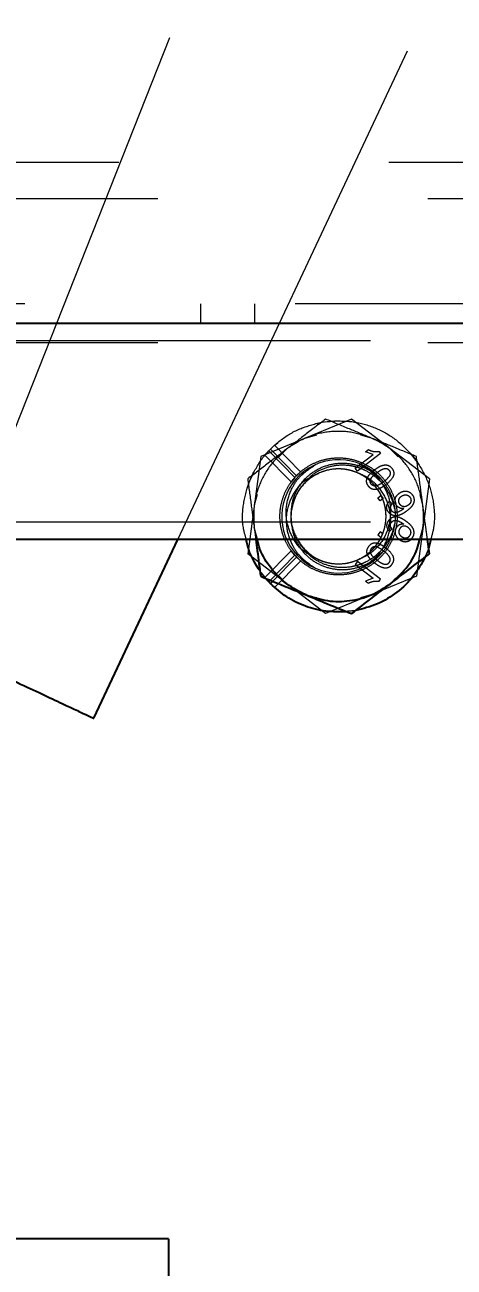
# Model space of a CAD drawing. Header units: millimetres. Extents: x 1293 to 41893, y 1011 to 26911.
# Drawn here: x 11873.5 to 11924, y 6607.8 to 6754 of the extents above; entities that cross this region are included whole.
import ezdxf

# ---------------------------------------------------------------- set-up
doc = ezdxf.new("R2010")
doc.units = ezdxf.units.MM
doc.header["$LTSCALE"] = 50
doc.linetypes.add('HIDDEN', pattern=[1.905, 1.27, -0.635])
doc.layers.add('CAPA_1', color=7, linetype='Continuous')
doc.layers.add('MAQUINAS', color=11, linetype='Continuous')
doc.styles.add('SLDTEXTSTYLE0', font='TXT', dxfattribs={"width": 0.75})
doc.dimstyles.new('SLDDIMSTYLE0', dxfattribs={"dimtxt": 100, "dimasz": 100, "dimexe": 0, "dimexo": 0.0625, "dimgap": 25, "dimtad": 2, "dimdec": 0, "dimlfac": 1.5, "dimrnd": 1e-09, "dimzin": 12, "dimdsep": 46, "dimtxsty": 'SLDTEXTSTYLE0', "dimsah": 1, "dimcen": 0.09, "dimadec": 0, "dimazin": 3, "dimtfac": 1, "dimtdec": 0, "dimtofl": 0, "dimtmove": 0, "dimatfit": 3, "dimfxl": 1, "dimfrac": 2, "dimtolj": 1, "dimtzin": 12, "dimarcsym": 0})

# ---------------------------------------------------------------- blocks, each defined once
blk = doc.blocks.new('_D_5')
at = {"layer": 'CAPA_1', "transparency": 16777216}
for p, q in [((11574.4, 7831.18), (17588.06, 7831.18)), ((17538.06, 7831.18), (17538.06, 4708.49)), ((16485.16, 4708.49), (17588.06, 4708.49))]:
    blk.add_line(p, q, dxfattribs=at)
for points in [[(17538.06, 7831.18), (17522.68, 7731.18), (17553.45, 7731.18)], [(17538.06, 4708.49), (17553.45, 4808.49), (17522.68, 4808.49)]]:
    blk.add_solid(points, dxfattribs=at)
at = {"layer": 'CAPA_1', "transparency": 16777216, "insert": (17409.15, 6122.06), "char_height": 100, "attachment_point": 1, "rotation": 90, "style": 'SLDTEXTSTYLE0'}
blk.add_mtext('4684', dxfattribs=at)
blk = doc.blocks.new('_D_15')
at = {"layer": 'CAPA_1', "transparency": 16777216}
for p, q in [((6530.12, 8742.38), (6530.12, 9415.65)), ((16745.16, 6492), (16745.16, 9415.65)), ((6530.12, 9365.65), (16745.16, 9365.65))]:
    blk.add_line(p, q, dxfattribs=at)
for points in [[(6530.12, 9365.65), (6630.12, 9350.26), (6630.12, 9381.03)], [(16745.16, 9365.65), (16645.16, 9381.03), (16645.16, 9350.26)]]:
    blk.add_solid(points, dxfattribs=at)
at = {"layer": 'CAPA_1', "transparency": 16777216, "insert": (11452.92, 9494.55), "char_height": 100, "attachment_point": 1, "style": 'SLDTEXTSTYLE0'}
blk.add_mtext('15323', dxfattribs=at)

msp = doc.modelspace()

# ---------------------------------------------------------------- linework, layer by layer
at = {"color": 1, "linetype": 'HIDDEN', "lineweight": 18}
for p, q in [((11984.4054871, 6733.5188715), (11668.9388204, 6733.5188715)), ((12064.0291497, 6721.2035736), (11730.6958163, 6721.2035736)), ((11894.187483, 6721.2035736), (11894.187483, 6718.9262403)), ((11900.537483, 6718.9262403), (11900.537483, 6721.2035736)), ((11984.4054871, 6716.5855382), (11668.9388204, 6716.5855382)), ((13057.151483, 6716.8275736), (11730.6958163, 6716.8275736)), ((13057.151483, 6695.4915736), (11730.6958163, 6695.4915736))]:
    msp.add_line(p, q, dxfattribs=at)
at = {"color": 7, "linetype": 'Continuous', "lineweight": 25}
for p, q in [((11730.6958163, 6718.9262403), (12064.0291497, 6718.9262403)), ((13055.031483, 6718.8595736), (11730.6958163, 6718.8595736)), ((13055.031483, 6693.4595736), (11730.6958163, 6693.4595736))]:
    msp.add_line(p, q, dxfattribs=at)
at = {"layer": 'MAQUINAS', "linetype": 'HIDDEN', "lineweight": 18}
for p, q in [((11867.2018011, 6693.4595736), (11910.0563614, 6801.7044326)), ((11891.5081388, 6693.4595736), (11942.3617075, 6801.7044326)), ((11821.0601562, 6737.8435736), (12064.0291497, 6737.8435736)), ((11911.9181788, 6707.6228082), (11901.2433929, 6703.2202773)), ((11921.0682754, 6700.5794379), (11911.9181788, 6707.6228082)), ((11907.8888419, 6707.0998635), (11908.6244904, 6707.2850493)), ((11908.389318, 6707.2537224), (11909.4281789, 6707.3921073)), ((11908.8461406, 6707.314575), (11909.9689104, 6707.3740415)), ((11902.8797179, 6704.5587791), (11903.2735478, 6704.8483422)), ((11906.5807859, 6705.4215427), (11907.8274384, 6705.7535401)), ((11912.9595406, 6705.7535401), (11914.2195581, 6705.4138537)), ((11901.2433929, 6703.2202773), (11899.7187036, 6691.774376)), ((11901.7465772, 6703.3840875), (11904.8257171, 6700.229818)), ((11901.8795137, 6703.4822228), (11902.1951488, 6703.8905154)), ((11902.1951488, 6703.8905154), (11905.2522558, 6700.7588164)), ((11902.3909806, 6704.0934968), (11902.8797179, 6704.5587791)), ((11905.4443317, 6700.9656453), (11902.3909806, 6704.0934968)), ((11905.9368248, 6701.4270801), (11902.8797179, 6704.5587791)), ((11904.3070933, 6704.1088529), (11903.3829074, 6703.187489)), ((11912.347127, 6701.8359953), (11914.461682, 6703.4636933)), ((11915.3285114, 6703.5769087), (11912.6149231, 6701.4880993)), ((11913.5795687, 6703.7819405), (11913.9002853, 6704.028815)), ((11914.461682, 6703.4636933), (11913.5795687, 6703.7819405)), ((11915.1561177, 6703.8008667), (11915.3285114, 6703.5769087)), ((11916.4932271, 6704.101123), (11917.4040715, 6703.187489)), ((11918.8069677, 6703.6157442), (11919.7408287, 6702.400596)), ((11918.9842073, 6703.4509781), (11919.6234827, 6702.6204906)), ((11912.6149231, 6701.4880993), (11912.347127, 6701.8359953)), ((11914.0812505, 6701.6960313), (11914.4599812, 6701.4597177)), ((11899.7986001, 6699.9796512), (11900.1981858, 6700.9485237)), ((11899.9441788, 6700.3326349), (11900.4768943, 6701.3960519)), ((11905.2522558, 6700.7588164), (11904.8351577, 6700.1890732)), ((11905.9368248, 6701.4270801), (11905.4443317, 6700.9656453)), ((11906.0493076, 6701.5053336), (11905.9368248, 6701.4270801)), ((11908.385869, 6701.3876672), (11908.2581401, 6701.3216555)), ((11914.6118715, 6701.3170203), (11914.4599812, 6701.4597177)), ((11921.0682754, 6700.5794379), (11919.5435861, 6689.1335366)), ((11899.6900463, 6699.5061077), (11899.8685086, 6700.1491578)), ((11900.8168563, 6698.7429581), (11900.4810482, 6697.4973266)), ((11919.9701226, 6698.7429581), (11920.2759638, 6697.5945223)), ((11915.0250877, 6698.3570359), (11915.3729836, 6698.624832)), ((11915.2928838, 6698.00914), (11915.0250877, 6698.3570359)), ((11915.6407797, 6698.276936), (11915.2928838, 6698.00914)), ((11915.3729836, 6698.624832), (11915.6407797, 6698.276936)), ((11916.3823598, 6697.961319), (11916.6849454, 6697.6402027)), ((11917.9944378, 6697.0388996), (11918.0595002, 6697.091579)), ((11900.8168563, 6693.6108558), (11900.4810246, 6694.8719062)), ((11900.4810482, 6694.8564872), (11900.6671287, 6693.4595736)), ((11900.8576403, 6693.4595736), (11900.4810482, 6694.8564872)), ((11916.3823598, 6694.3924949), (11916.6849454, 6694.7136112)), ((11916.8319118, 6694.5717367), (11917.0029698, 6695.3104701)), ((11917.9944378, 6695.3149143), (11918.0595002, 6695.2622349)), ((11920.3059308, 6694.8564872), (11919.9701226, 6693.6108558)), ((11905.8740151, 6692.961592), (11906.1876047, 6692.5242629)), ((11915.2928838, 6694.3446739), (11915.0250877, 6693.996778)), ((11915.0250877, 6693.996778), (11915.3729836, 6693.7289819)), ((11915.6407797, 6694.0768778), (11915.2928838, 6694.3446739)), ((11921.1085643, 6692.8984468), (11920.7572598, 6691.8137698)), ((11908.8688002, 6684.7310057), (11899.7187036, 6691.774376)), ((11901.7465772, 6688.9697264), (11904.8257171, 6692.1239959)), ((11902.3884307, 6688.6612963), (11905.2522558, 6691.5949975)), ((11904.8026534, 6692.1630695), (11905.5472969, 6691.3004024)), ((11905.2522558, 6691.5949975), (11904.8257171, 6692.1239959)), ((11920.6740672, 6691.6120533), (11920.316065, 6690.9673646)), ((11920.9883788, 6692.3741627), (11920.5887932, 6691.4052902)), ((11905.4443317, 6691.3881686), (11902.6693222, 6688.5454501)), ((11905.9368248, 6690.9267338), (11902.8797179, 6687.7950348)), ((11912.6149231, 6690.8657145), (11912.347127, 6690.5178186)), ((11912.347127, 6690.5178186), (11914.461682, 6688.8901206)), ((11915.3285114, 6688.7769052), (11912.6149231, 6690.8657145)), ((11914.2151478, 6690.7534225), (11914.6608169, 6691.0717542)), ((11902.4508546, 6688.2117789), (11901.1431636, 6689.7714247)), ((11901.7465772, 6688.9697264), (11901.1634963, 6689.7333233)), ((11904.2937519, 6688.2526908), (11903.3829074, 6689.1663249)), ((11919.5435861, 6689.1335366), (11908.8688002, 6684.7310057)), ((11914.461682, 6688.8901206), (11913.5795687, 6688.5718734)), ((11913.5795687, 6688.5718734), (11913.9002853, 6688.3249989)), ((11915.1561177, 6688.5529472), (11915.3285114, 6688.7769052)), ((11914.2061931, 6686.9322711), (11912.9595406, 6686.6002738)), ((11912.4615136, 6685.1197214), (11910.9194717, 6684.9721302)), ((11912.397661, 6685.1000915), (11911.3588, 6684.9617065))]:
    msp.add_line(p, q, dxfattribs=at)
at = {"layer": 'MAQUINAS', "linetype": 'Continuous', "lineweight": 25}
for p, q in [((11881.6217101, 6672.4157193), (11891.5081388, 6693.4595736)), ((11921.0682754, 6691.774376), (11920.8437931, 6693.4595736)), ((11921.2371955, 6693.4595736), (11920.9883788, 6692.3741627)), ((11902.1951488, 6688.4632985), (11901.7465772, 6688.9697264)), ((11902.1951488, 6688.4632985), (11902.3884307, 6688.6612963)), ((11902.3909806, 6688.260317), (11902.6693222, 6688.5454501)), ((11890.3934895, 6611.1769069), (11730.6958163, 6611.1769069)), ((11890.3934895, 6611.1769069), (11890.3934895, 6591.1769069))]:
    msp.add_line(p, q, dxfattribs=at)
at = {"layer": 'MAQUINAS', "linetype": 'HIDDEN', "lineweight": 18}
msp.add_arc((11910.3934895, 6696.1769069), 6.6666667, 37.587605897, 307.587605897, dxfattribs=at)
for points, knots in [([(11908.8688002, 6707.6228082), (11908.0691385, 6707.0072613), (11906.5681901, 6705.8518926), (11905.0180312, 6704.6586437), (11904.2937519, 6704.101123)], [0, 0, 0, 0, 0.5327709195, 1, 1, 1, 1]), ([(11914.2061931, 6705.4215427), (11913.3612264, 6705.7700267), (11911.5527631, 6706.5158792), (11909.8017102, 6707.2380543), (11908.8688002, 6707.6228082)], [0, 0, 0, 0, 0.4672290805, 1, 1, 1, 1]), ([(11919.5435861, 6703.2202773), (11918.610676, 6703.6050311), (11916.8596232, 6704.3272062), (11915.0511598, 6705.0730587), (11914.2061931, 6705.4215427)], [0, 0, 0, 0, 0.5327709195, 1, 1, 1, 1]), ([(11904.2937519, 6704.101123), (11903.5694725, 6703.5436024), (11902.0193136, 6702.3503535), (11900.5183652, 6701.1949847), (11899.7187036, 6700.5794379)], [0, 0, 0, 0, 0.4672290805, 1, 1, 1, 1]), ([(11913.9002853, 6704.028815), (11914.101165, 6703.9422677), (11914.5022299, 6703.7694725), (11914.9384068, 6703.790414), (11915.1561177, 6703.8008667)], [0, 0, 0, 0, 0.5008657323, 1, 1, 1, 1]), ([(11920.3059308, 6697.4973266), (11920.1852434, 6698.4033312), (11919.9269389, 6700.3424327), (11919.6768345, 6702.2199765), (11919.5435861, 6703.2202773)], [0, 0, 0, 0, 0.4672290805, 1, 1, 1, 1]), ([(11907.3400532, 6691.5066359), (11907.0443832, 6691.640792), (11906.0966851, 6692.0707967), (11904.9859085, 6693.5096224), (11904.2103812, 6695.5031284), (11904.2039399, 6697.6576487), (11904.837433, 6699.4869595), (11905.9688811, 6701.1254432), (11907.0342524, 6701.8368141), (11907.6726152, 6702.2630624)], [0, 0, 0, 0, 0.0732264458, 0.2347095543, 0.3940996144, 0.5545736247, 0.7120391063, 0.8274559062, 1, 1, 1, 1]), ([(11904.8574347, 6696.9081117), (11904.9004896, 6697.299798), (11904.9855424, 6698.0735563), (11905.4972951, 6699.3898983), (11906.4406285, 6700.7060118), (11907.9012629, 6701.7908046), (11909.5685011, 6702.3891555), (11911.334565, 6702.5068808), (11913.0627852, 6702.119999), (11914.5647123, 6701.3485778), (11915.3301031, 6700.5875999), (11915.6763002, 6700.2433987)], [0, 0, 0, 0, 0.0816770011, 0.1613491513, 0.291035136, 0.4131476663, 0.5342207305, 0.6547643612, 0.776345221, 0.8988377529, 1, 1, 1, 1]), ([(11905.9685003, 6692.7707312), (11906.1326338, 6692.5744897), (11906.5427019, 6692.0842037), (11907.1401326, 6691.6168408), (11907.686921, 6691.2873911), (11908.0715108, 6691.0908905), (11908.5602947, 6690.8917501), (11908.9293403, 6690.7841379), (11909.1317725, 6690.7371797), (11909.1320974, 6690.7371043), (11909.1325803, 6690.7369923), (11909.1334551, 6690.7367896), (11909.1350568, 6690.7364188), (11909.1380434, 6690.7357285), (11909.1437799, 6690.7344068), (11909.1553101, 6690.7317665), (11909.1800077, 6690.7261817), (11909.2372435, 6690.7135943), (11909.4136879, 6690.6773596), (11910.0151959, 6690.5812466), (11910.6974846, 6690.5783787), (11911.3597242, 6690.6735507), (11911.7398689, 6690.7517939), (11912.1657168, 6690.8742415), (11912.5419905, 6691.0183283), (11912.77039, 6691.1231004), (11912.9991444, 6691.2351829), (11913.2898659, 6691.394618), (11913.6892293, 6691.6605646), (11914.0643415, 6691.9597847), (11914.3940259, 6692.2726236), (11914.7151187, 6692.6295659), (11915.0436075, 6693.064702), (11915.2963204, 6693.4897423), (11915.436235, 6693.7766365), (11915.5419692, 6694.008212), (11915.6656767, 6694.315891), (11915.8058671, 6694.7749503), (11915.9061753, 6695.2443793), (11915.9692849, 6695.7480836), (11915.9850474, 6696.251053), (11915.9567784, 6696.715974), (11915.9025994, 6697.1137966), (11915.8443344, 6697.3990438), (11915.8018487, 6697.5677738), (11915.745659, 6697.7787832), (11915.6474656, 6698.0886379), (11915.4740841, 6698.507395), (11915.2921125, 6698.8664313), (11915.1122511, 6699.1687962), (11914.8232885, 6699.5957282), (11914.3640097, 6700.1387951), (11913.6978336, 6700.7059414), (11913.0378278, 6701.111684), (11912.4226232, 6701.391547), (11911.8368378, 6701.5833331), (11911.2460753, 6701.7059428), (11910.6451268, 6701.7660718), (11909.6080322, 6701.7587078), (11908.1286567, 6701.4040818), (11906.5109661, 6700.3348485), (11905.2993084, 6698.7855162), (11905.0047261, 6697.533914), (11904.8574347, 6696.9081117)], [0, 0, 0, 0, 0.0250183499, 0.0625054019, 0.0734573529, 0.0875361936, 0.1047408911, 0.1250701816, 0.1250803606, 0.1250883981, 0.1251028376, 0.1251288994, 0.1251763215, 0.1252638197, 0.1254290465, 0.1257527291, 0.1264220433, 0.1279084104, 0.1314910524, 0.1440579511, 0.1875385457, 0.1974735868, 0.2095663997, 0.225509311, 0.2408045605, 0.2489692476, 0.2501056215, 0.2657484547, 0.2813911899, 0.2970338275, 0.3126763675, 0.3258384414, 0.3440073866, 0.3659743298, 0.374124134, 0.3752533993, 0.3909020103, 0.4065504224, 0.4221986367, 0.4378466544, 0.4561989402, 0.4713844306, 0.4834019794, 0.495485314, 0.4998684355, 0.5004379051, 0.5168673934, 0.5316457032, 0.544772532, 0.5562476111, 0.5660707061, 0.5952358573, 0.6255591057, 0.651347774, 0.6708426386, 0.6916214996, 0.7115649536, 0.7298045647, 0.7506541572, 0.8129902501, 0.8753265879, 0.937663171, 1, 1, 1, 1]), ([(11917.0027553, 6697.0498619), (11916.9259295, 6697.3612003), (11916.7722661, 6697.9839248), (11916.408209, 6698.779903), (11915.9856767, 6699.4803773), (11915.4941665, 6700.1154786), (11914.7086216, 6700.8876145), (11913.8906004, 6701.421178), (11913.1662364, 6701.7447017), (11912.7630683, 6701.8949524), (11912.3212847, 6702.025086), (11911.4649875, 6702.2033754), (11910.1715131, 6702.2405964), (11908.5365294, 6701.8083327), (11907.2165702, 6701.076847), (11906.6458753, 6700.3693669), (11906.4340805, 6700.1068088)], [0, 0, 0, 0, 0.0699532537, 0.1399172091, 0.1901926811, 0.2485512523, 0.3148798503, 0.4302467701, 0.4592136501, 0.4882059145, 0.5242061215, 0.5597320053, 0.6792737649, 0.8024253281, 0.9266766285, 1, 1, 1, 1]), ([(11912.7903042, 6702.3978171), (11913.4814107, 6701.9835545), (11914.6701236, 6701.2710169), (11915.9137592, 6699.5254745), (11916.5188274, 6697.8507629), (11916.5030298, 6696.6863022), (11916.4973287, 6696.2660609)], [0, 0, 0, 0, 0.3146952275, 0.5412802635, 0.8344529943, 1, 1, 1, 1]), ([(11914.6227254, 6701.6485375), (11914.7793903, 6701.7625139), (11915.0923337, 6701.9901856), (11915.5436914, 6702.1966551), (11915.9312107, 6702.2485662), (11916.2213842, 6702.1992668), (11916.4764451, 6702.0574458), (11916.6037674, 6701.9108164), (11916.6674917, 6701.837429)], [0, 0, 0, 0, 0.2504817087, 0.5003455958, 0.6317049056, 0.7502211388, 0.8749866995, 1, 1, 1, 1]), ([(11914.8916087, 6701.3014784), (11915.0443478, 6701.4126885), (11915.2734434, 6701.5794939), (11915.6091244, 6701.7603706), (11915.7949304, 6701.7988445), (11915.8877111, 6701.8180562)], [0, 0, 0, 0, 0.5003723119, 0.7505151407, 1, 1, 1, 1]), ([(11915.8877111, 6701.8180562), (11915.9322079, 6701.8164463), (11916.0211728, 6701.8132276), (11916.1491872, 6701.7718283), (11916.2642317, 6701.701425), (11916.322378, 6701.6339575), (11916.3514564, 6701.6002177)], [0, 0, 0, 0, 0.2501584562, 0.5001555724, 0.7500324303, 1, 1, 1, 1]), ([(11916.6674917, 6701.837429), (11916.7216995, 6701.7567672), (11916.8300706, 6701.5955097), (11916.9038804, 6701.3088636), (11916.8801669, 6701.0141647), (11916.6326365, 6700.4824365), (11916.259713, 6700.1637353), (11915.9617058, 6699.9090578)], [0, 0, 0, 0, 0.125373348, 0.2506437386, 0.375697515, 0.5011131747, 1, 1, 1, 1]), ([(11919.6234827, 6702.6204906), (11920.0864631, 6701.8508876), (11921.0124241, 6700.3116815), (11921.6340692, 6697.6771476), (11921.7432931, 6695.3359242), (11921.3735525, 6693.9651157), (11921.2371955, 6693.4595736)], [0, 0, 0, 0, 0.2789974719, 0.5579949438, 0.8369924157, 1, 1, 1, 1]), ([(11899.7187036, 6700.5794379), (11899.8519519, 6699.5791371), (11900.1020564, 6697.7015933), (11900.3603609, 6695.7624918), (11900.4810482, 6694.8564872)], [0, 0, 0, 0, 0.5327709195, 1, 1, 1, 1]), ([(11908.0123678, 6701.1946376), (11907.4786315, 6700.9654892), (11906.2845834, 6700.4528499), (11904.9783245, 6698.8555054), (11904.21242, 6696.847644), (11904.2033985, 6694.6969728), (11904.8375326, 6692.8667059), (11905.9688464, 6691.2284223), (11907.0342394, 6690.5170192), (11907.6726152, 6690.0907515)], [0, 0, 0, 0, 0.1234541451, 0.2761854663, 0.4269371746, 0.578714087, 0.7276455219, 0.836807158, 1, 1, 1, 1]), ([(11912.7903042, 6689.9559968), (11913.4805148, 6690.3702328), (11914.6676868, 6691.0827246), (11915.9212046, 6692.8285606), (11916.5057118, 6694.5538148), (11916.5650659, 6696.4860901), (11916.0580818, 6698.3882355), (11914.9439588, 6699.9038542), (11913.7315902, 6700.8304285), (11913.0255686, 6701.1266696), (11912.6725488, 6701.2747939)], [0, 0, 0, 0, 0.1658148828, 0.2852039547, 0.4396784994, 0.5380553636, 0.6848651292, 0.841009299, 0.920502639, 1, 1, 1, 1]), ([(11913.9191138, 6699.7218401), (11913.840132, 6699.8438028), (11913.7215079, 6700.0269805), (11913.6900919, 6700.2795923), (11913.6939399, 6700.4232119), (11913.7073323, 6700.4938747), (11913.7140284, 6700.5292055)], [0, 0, 0, 0, 0.49879534605, 0.74914825957, 0.87457641189, 1, 1, 1, 1]), ([(11913.7140284, 6700.5292055), (11913.7586339, 6700.6431323), (11913.84791, 6700.8711521), (11914.1532107, 6701.2583351), (11914.4349276, 6701.4924632), (11914.6227254, 6701.6485375)], [0, 0, 0, 0, 0.249753552, 0.499871473, 1, 1, 1, 1]), ([(11914.2322202, 6699.9628565), (11914.1952495, 6700.0226013), (11914.1212876, 6700.1421239), (11914.1140539, 6700.3565989), (11914.1618898, 6700.5617749), (11914.3980343, 6700.9114773), (11914.6722645, 6701.1281622), (11914.8916087, 6701.3014784)], [0, 0, 0, 0, 0.1246963828, 0.2494616582, 0.3744323466, 0.4996371137, 1, 1, 1, 1]), ([(11915.6949969, 6700.2577906), (11915.4713527, 6700.0898913), (11915.1917524, 6699.8799833), (11914.7932118, 6699.7426537), (11914.5825782, 6699.7473587), (11914.3777, 6699.810751), (11914.2806995, 6699.9121693), (11914.2322202, 6699.9628565)], [0, 0, 0, 0, 0.5004095025, 0.6256126137, 0.7505796735, 0.875343692, 1, 1, 1, 1]), ([(11916.3514564, 6701.6002177), (11916.3889658, 6701.5406584), (11916.463983, 6701.4215426), (11916.4752552, 6701.2062647), (11916.4236689, 6701.0013955), (11916.1913673, 6700.648679), (11915.9155885, 6700.431505), (11915.6949969, 6700.2577906)], [0, 0, 0, 0, 0.1247447425, 0.2494837578, 0.3744708184, 0.4996480989, 1, 1, 1, 1]), ([(11899.5519178, 6693.4595736), (11899.4332439, 6693.867091), (11899.06448, 6695.1333993), (11899.0855059, 6697.3950767), (11899.560902, 6699.1181264), (11899.7986001, 6699.9796512)], [0, 0, 0, 0, 0.1917639669, 0.5958819835, 1, 1, 1, 1]), ([(11915.9617058, 6699.9090578), (11915.8052382, 6699.7950803), (11915.4926804, 6699.5674001), (11915.0453025, 6699.3640692), (11914.6591066, 6699.3102948), (11914.3681045, 6699.3567122), (11914.1096783, 6699.5017297), (11913.9826754, 6699.6484236), (11913.9191138, 6699.7218401)], [0, 0, 0, 0, 0.2504758129, 0.5003473544, 0.6257683408, 0.7501761831, 0.8749696966, 1, 1, 1, 1]), ([(11917.2268142, 6697.4400821), (11917.1879562, 6697.496743), (11917.1102664, 6697.6100264), (11917.045179, 6697.8064107), (11917.0239171, 6698.0118933), (11917.047874, 6698.216928), (11917.1121239, 6698.4141052), (11917.2479762, 6698.6547869), (11917.4038642, 6698.7917568), (11917.5074419, 6698.8827647)], [0, 0, 0, 0, 0.1250740585, 0.2500636243, 0.3732612247, 0.5001992382, 0.6242961009, 0.7503685137, 1, 1, 1, 1]), ([(11917.5074419, 6698.8827647), (11917.6286395, 6698.9635006), (11917.8112364, 6699.0851377), (11918.0951979, 6699.1524718), (11918.3141131, 6699.1586482), (11918.5275723, 6699.1195424), (11918.798971, 6699.0105365), (11918.9484473, 6698.8510362), (11919.0483662, 6698.7444167)], [0, 0, 0, 0, 0.24986885846, 0.37645352865, 0.50034766571, 0.6272386366, 0.7508240847, 1, 1, 1, 1]), ([(11919.0483662, 6698.7444167), (11919.100784, 6698.6654813), (11919.2056039, 6698.5076343), (11919.2750592, 6698.2287519), (11919.2763109, 6697.9436709), (11919.1726347, 6697.5772177), (11918.8853958, 6697.1888917), (11918.5922201, 6696.9528217), (11918.4452547, 6696.8344826)], [0, 0, 0, 0, 0.1250635897, 0.25008955759, 0.37511000523, 0.50016939956, 0.74944095238, 1, 1, 1, 1]), ([(11916.2635847, 6696.6761198), (11916.197602, 6696.7764766), (11916.0983825, 6696.9273849), (11916.0476987, 6697.1628949), (11916.0473534, 6697.4014878), (11916.1426582, 6697.6943131), (11916.3023752, 6697.8722234), (11916.3823598, 6697.961319)], [0, 0, 0, 0, 0.2498594906, 0.3757183909, 0.500481002, 0.7498462328, 1, 1, 1, 1]), ([(11916.6849454, 6697.6402027), (11916.6358418, 6697.5818399), (11916.5471604, 6697.4764364), (11916.4809478, 6697.3138052), (11916.4726624, 6697.1827233), (11916.4917891, 6697.0805284), (11916.530319, 6696.9835163), (11916.5704401, 6696.9273028), (11916.5904993, 6696.8991979)], [0, 0, 0, 0, 0.2764767992, 0.4993179598, 0.6237184282, 0.7494961879, 0.8747561628, 1, 1, 1, 1]), ([(11918.0595002, 6697.091579), (11917.9810008, 6697.0885179), (11917.823509, 6697.0823766), (11917.5952182, 6697.1505329), (11917.3841908, 6697.2628683), (11917.2791947, 6697.381099), (11917.2268142, 6697.4400821)], [0, 0, 0, 0, 0.24894317681, 0.49945029469, 0.75028493851, 1, 1, 1, 1]), ([(11917.6215146, 6697.575099), (11917.5719705, 6697.6507777), (11917.4977398, 6697.7641652), (11917.4650189, 6697.9424987), (11917.4711114, 6698.0772984), (11917.5062836, 6698.208127), (11917.5880893, 6698.3696515), (11917.6894379, 6698.4603788), (11917.756756, 6698.5206421)], [0, 0, 0, 0, 0.2495205461, 0.3738507837, 0.4998887841, 0.6240955932, 0.7503154422, 1, 1, 1, 1]), ([(11918.5862364, 6697.497039), (11918.5104856, 6697.4458975), (11918.3958724, 6697.3685188), (11918.219032, 6697.3201143), (11918.0813144, 6697.3135439), (11917.9474829, 6697.3373017), (11917.777399, 6697.4072088), (11917.6839923, 6697.5078094), (11917.6215146, 6697.575099)], [0, 0, 0, 0, 0.2499764907, 0.3782221671, 0.5003423322, 0.6274524307, 0.7508110927, 1, 1, 1, 1]), ([(11917.756756, 6698.5206421), (11917.8365059, 6698.5739978), (11917.9957958, 6698.6805687), (11918.241107, 6698.7180132), (11918.4300174, 6698.6918906), (11918.6109695, 6698.6238009), (11918.7097657, 6698.5199987), (11918.7762661, 6698.4501287)], [0, 0, 0, 0, 0.2502503989, 0.4998417518, 0.6295762977, 0.7506653539, 1, 1, 1, 1]), ([(11918.7762661, 6698.4501287), (11918.825244, 6698.3719861), (11918.898438, 6698.2552074), (11918.9181221, 6698.0714325), (11918.9007257, 6697.9353892), (11918.8548388, 6697.804918), (11918.7602774, 6697.6471879), (11918.6557109, 6697.5569761), (11918.5862364, 6697.497039)], [0, 0, 0, 0, 0.2490168506, 0.3721383925, 0.4993654558, 0.6235619335, 0.7498926933, 1, 1, 1, 1]), ([(11919.9298345, 6693.4595736), (11920.0795566, 6693.932322), (11920.4939092, 6695.2406433), (11920.3791945, 6696.6177947), (11920.3059308, 6697.4973266)], [0, 0, 0, 0, 0.3613397315, 1, 1, 1, 1]), ([(11920.8437931, 6693.4595736), (11920.7848117, 6693.9023488), (11920.6087217, 6695.2242635), (11920.4268707, 6696.5894255), (11920.3059308, 6697.4973266)], [0, 0, 0, 0, 0.33494985518, 1, 1, 1, 1]), ([(11916.4973287, 6696.087753), (11916.3652033, 6695.3946128), (11916.091309, 6693.957741), (11914.9391655, 6692.4503145), (11913.7324451, 6691.5233221), (11913.0258535, 6691.2271232), (11912.6725488, 6691.07902)], [0, 0, 0, 0, 0.3159019834, 0.6548613522, 0.8274263116, 1, 1, 1, 1]), ([(11918.4452547, 6696.8344826), (11918.2788955, 6696.7131442), (11917.9467425, 6696.4708797), (11917.462618, 6696.2635778), (11917.0483614, 6696.2302963), (11916.743272, 6696.2949343), (11916.4684479, 6696.4433582), (11916.3318916, 6696.5985109), (11916.2635847, 6696.6761198)], [0, 0, 0, 0, 0.2504849429, 0.5001185141, 0.6278991852, 0.7500923696, 0.8749936752, 1, 1, 1, 1]), ([(11918.4452547, 6695.5193312), (11918.2788952, 6695.6406695), (11917.9467416, 6695.8829335), (11917.4625123, 6696.0902847), (11917.0482371, 6696.1235113), (11916.7431692, 6696.0588231), (11916.4684476, 6695.9104558), (11916.3318915, 6695.755303), (11916.2635847, 6695.677694)], [0, 0, 0, 0, 0.2504849259, 0.5001184801, 0.6280398822, 0.7500923866, 0.8749936837, 1, 1, 1, 1]), ([(11916.5904993, 6696.8991979), (11916.6347094, 6696.8499506), (11916.7230927, 6696.751497), (11916.9039027, 6696.6629115), (11917.1022984, 6696.6322192), (11917.4914698, 6696.719301), (11917.7709833, 6696.8969109), (11917.9944378, 6697.0388996)], [0, 0, 0, 0, 0.1252073258, 0.2503100191, 0.3753386279, 0.5006201474, 1, 1, 1, 1]), ([(11904.8574347, 6695.4457022), (11904.9004896, 6695.0540159), (11904.9855424, 6694.2802576), (11905.4972951, 6692.9639156), (11906.4406285, 6691.6478021), (11907.9012629, 6690.5630093), (11909.5685011, 6689.9646584), (11911.334565, 6689.8469331), (11913.0627852, 6690.2338149), (11914.5647123, 6691.005236), (11915.3301031, 6691.766214), (11915.6763002, 6692.1104152)], [0, 0, 0, 0, 0.0816770011, 0.1613491513, 0.291035136, 0.4131476663, 0.5342207305, 0.6547643612, 0.776345221, 0.8988377529, 1, 1, 1, 1]), ([(11917.0027553, 6695.303952), (11916.925929, 6694.9926128), (11916.7722648, 6694.369887), (11916.4082071, 6693.5739074), (11915.985674, 6692.8734327), (11915.4941631, 6692.2383315), (11914.7086179, 6691.4661966), (11913.8905957, 6690.9326329), (11913.1662336, 6690.6091115), (11912.7630617, 6690.4588571), (11912.3212949, 6690.328742), (11911.4648788, 6690.1503276), (11910.1730139, 6690.1148125), (11908.5309059, 6690.5395269), (11907.027608, 6691.4157644), (11906.3216475, 6692.3189332), (11905.9685003, 6692.7707312)], [0, 0, 0, 0, 0.06655605516, 0.13312223621, 0.18095600424, 0.2364803585, 0.29958762107, 0.40935149926, 0.43691153779, 0.46449572781, 0.49874758136, 0.53254814952, 0.64628416002, 0.76345459237, 0.88167135001, 1, 1, 1, 1]), ([(11917.0027553, 6695.303952), (11916.9214321, 6694.875542), (11916.7587854, 6694.0187194), (11916.3396355, 6693.1227788), (11916.0005984, 6692.5656407), (11915.8169811, 6692.2954716), (11915.6204864, 6692.0346422), (11915.4527187, 6691.8331918), (11915.2924469, 6691.6539645), (11914.994377, 6691.3373176), (11914.6935426, 6691.0878092), (11914.4599812, 6690.8940962)], [0, 0, 0, 0, 0.2499521683, 0.4999058112, 0.5624707111, 0.6250342165, 0.6875963471, 0.7501571225, 0.7756704073, 0.8258353256, 1, 1, 1, 1]), ([(11916.2635847, 6695.677694), (11916.1976052, 6695.5773368), (11916.0983277, 6695.426332), (11916.0476726, 6695.1908033), (11916.0473975, 6694.9522163), (11916.1426557, 6694.6595004), (11916.3023744, 6694.4815903), (11916.3823598, 6694.3924949)], [0, 0, 0, 0, 0.2498591948, 0.3759561592, 0.5004815934, 0.749846529, 1, 1, 1, 1]), ([(11916.6849454, 6694.7136112), (11916.6357886, 6694.7720049), (11916.547097, 6694.8773624), (11916.4807644, 6695.0402857), (11916.4729613, 6695.1709913), (11916.4965907, 6695.3082721), (11916.5529802, 6695.3961475), (11916.5904993, 6695.454616)], [0, 0, 0, 0, 0.2770742738, 0.4999140274, 0.6248342849, 0.7503808481, 1, 1, 1, 1]), ([(11916.5904993, 6695.454616), (11916.6347094, 6695.5038633), (11916.7230927, 6695.6023169), (11916.9039027, 6695.6909024), (11917.1022984, 6695.7215946), (11917.4914698, 6695.6345129), (11917.7709833, 6695.456903), (11917.9944378, 6695.3149143)], [0, 0, 0, 0, 0.1252073258, 0.2503100191, 0.3753386279, 0.5006201474, 1, 1, 1, 1]), ([(11917.2268142, 6694.9137318), (11917.2066466, 6694.8859958), (11917.16631, 6694.8305217), (11917.1006983, 6694.7099762), (11917.0446996, 6694.54761), (11917.024038, 6694.341709), (11917.0478931, 6694.1366779), (11917.1121823, 6693.939589), (11917.2480615, 6693.6989508), (11917.4038621, 6693.5620584), (11917.5074419, 6693.4710492)], [0, 0, 0, 0, 0.0626107389, 0.1252263593, 0.2501941382, 0.3735862588, 0.5002863049, 0.6245798583, 0.750412027, 1, 1, 1, 1]), ([(11918.0595002, 6695.2622349), (11917.9808097, 6695.2652925), (11917.8225146, 6695.2714432), (11917.5939817, 6695.2027067), (11917.3833483, 6695.0901566), (11917.2789388, 6694.9724799), (11917.2268142, 6694.9137318)], [0, 0, 0, 0, 0.2495404591, 0.5019797072, 0.7513717736, 1, 1, 1, 1]), ([(11917.6215146, 6694.7787148), (11917.5719704, 6694.7030362), (11917.4978033, 6694.5897464), (11917.4650264, 6694.4114358), (11917.4710784, 6694.2767366), (11917.5062349, 6694.1457904), (11917.5880119, 6693.9842384), (11917.6894399, 6693.8934359), (11917.756756, 6693.8331718)], [0, 0, 0, 0, 0.24952030926, 0.37352842551, 0.49988836722, 0.62378986303, 0.75031567921, 1, 1, 1, 1]), ([(11918.5862364, 6694.8567749), (11918.5104856, 6694.9079175), (11918.3959653, 6694.9852349), (11918.2191461, 6695.0336755), (11918.0815496, 6695.0402847), (11917.9476088, 6695.0165491), (11917.7774871, 6694.9466963), (11917.6839928, 6694.8460036), (11917.6215146, 6694.7787148)], [0, 0, 0, 0, 0.2499766017, 0.3779151287, 0.5003420213, 0.627106401, 0.7508109821, 1, 1, 1, 1]), ([(11919.0483662, 6693.6093972), (11919.100784, 6693.6883325), (11919.2056039, 6693.8461795), (11919.2750592, 6694.125062), (11919.2763109, 6694.4101429), (11919.1726347, 6694.7765962), (11918.8853958, 6695.1649222), (11918.5922201, 6695.4009922), (11918.4452547, 6695.5193312)], [0, 0, 0, 0, 0.1250635897, 0.2500895576, 0.3751100052, 0.5001693996, 0.7494409524, 1, 1, 1, 1]), ([(11918.7762661, 6693.9036852), (11918.8252469, 6693.9818275), (11918.8983873, 6694.0985133), (11918.9181133, 6694.2822687), (11918.9007796, 6694.4182031), (11918.8548927, 6694.5487812), (11918.7603704, 6694.7065459), (11918.6557108, 6694.7968379), (11918.5862364, 6694.8567749)], [0, 0, 0, 0, 0.249017166, 0.3718446562, 0.4993648037, 0.6232259432, 0.7498923764, 1, 1, 1, 1]), ([(11915.9617058, 6692.444756), (11915.8052379, 6692.558746), (11915.4926796, 6692.7864508), (11915.0449973, 6692.9897675), (11914.658748, 6693.0437399), (11914.3678279, 6692.9968841), (11914.1096761, 6692.8520986), (11913.9826747, 6692.7053951), (11913.9191138, 6692.6319738)], [0, 0, 0, 0, 0.2504715078, 0.5003387545, 0.6261880614, 0.750180477, 0.8749718456, 1, 1, 1, 1]), ([(11917.5074419, 6693.4710492), (11917.6286397, 6693.3903148), (11917.8113342, 6693.2686151), (11918.0953166, 6693.2013206), (11918.3143542, 6693.1951844), (11918.5276997, 6693.2343082), (11918.7990612, 6693.3433694), (11918.948448, 6693.5027767), (11919.0483662, 6693.6093972)], [0, 0, 0, 0, 0.2498687718, 0.3766540303, 0.5003478215, 0.6274593765, 0.7508241712, 1, 1, 1, 1]), ([(11917.756756, 6693.8331718), (11917.8365057, 6693.7798156), (11917.9957953, 6693.6732438), (11918.2409966, 6693.6358222), (11918.4299074, 6693.6618903), (11918.6108904, 6693.7299368), (11918.7097648, 6693.833817), (11918.7762661, 6693.9036852)], [0, 0, 0, 0, 0.250250228, 0.4998414106, 0.6292883971, 0.7506655241, 1, 1, 1, 1]), ([(11913.9191138, 6692.6319738), (11913.840132, 6692.5100111), (11913.7215079, 6692.3268333), (11913.6900919, 6692.0742215), (11913.6939399, 6691.930602), (11913.7073323, 6691.8599392), (11913.7140284, 6691.8246084)], [0, 0, 0, 0, 0.4987953461, 0.7491482596, 0.8745764119, 1, 1, 1, 1]), ([(11913.9191138, 6692.6319738), (11913.8408108, 6692.5100761), (11913.7232064, 6692.3269959), (11913.6825332, 6692.0378398), (11913.7035298, 6691.895687), (11913.7140284, 6691.8246084)], [0, 0, 0, 0, 0.49903631309, 0.7495101716, 1, 1, 1, 1]), ([(11913.7140284, 6691.8246084), (11913.7586339, 6691.7106816), (11913.84791, 6691.4826618), (11914.1532107, 6691.0954788), (11914.4349276, 6690.8613506), (11914.6227254, 6690.7052764)], [0, 0, 0, 0, 0.249753552, 0.499871473, 1, 1, 1, 1]), ([(11914.2322202, 6692.3909574), (11914.1952495, 6692.3312126), (11914.1212876, 6692.21169), (11914.1140539, 6691.997215), (11914.1618898, 6691.7920389), (11914.3980343, 6691.4423366), (11914.6722645, 6691.2256517), (11914.8916087, 6691.0523354)], [0, 0, 0, 0, 0.12469638283, 0.2494616582, 0.37443234657, 0.49963711369, 1, 1, 1, 1]), ([(11915.6949969, 6692.0960233), (11915.4713527, 6692.2639226), (11915.1917524, 6692.4738306), (11914.7932118, 6692.6111602), (11914.5825782, 6692.6064552), (11914.3777, 6692.5430629), (11914.2806995, 6692.4416446), (11914.2322202, 6692.3909574)], [0, 0, 0, 0, 0.50040950252, 0.62561261367, 0.75057967349, 0.87534369202, 1, 1, 1, 1]), ([(11916.3514564, 6690.7535962), (11916.3889658, 6690.8131555), (11916.463983, 6690.9322712), (11916.4752552, 6691.1475492), (11916.4236689, 6691.3524184), (11916.1913673, 6691.7051349), (11915.9155885, 6691.9223089), (11915.6949969, 6692.0960233)], [0, 0, 0, 0, 0.1247447425, 0.2494837578, 0.3744708184, 0.4996480989, 1, 1, 1, 1]), ([(11916.6674917, 6690.5163849), (11916.7216995, 6690.5970467), (11916.8300706, 6690.7583042), (11916.9038804, 6691.0449502), (11916.8801669, 6691.3396492), (11916.6326365, 6691.8713774), (11916.259713, 6692.1900785), (11915.9617058, 6692.444756)], [0, 0, 0, 0, 0.125373348, 0.2506437386, 0.375697515, 0.5011131747, 1, 1, 1, 1]), ([(11914.6227254, 6690.7052764), (11914.7793907, 6690.5912998), (11915.0923349, 6690.3636278), (11915.5438034, 6690.1571074), (11915.9313465, 6690.1052393), (11916.2214948, 6690.1546112), (11916.4764454, 6690.2963675), (11916.6037675, 6690.4429973), (11916.6674917, 6690.5163849)], [0, 0, 0, 0, 0.2504815493, 0.5003452774, 0.631866468, 0.7502212978, 0.8749867791, 1, 1, 1, 1]), ([(11914.8916087, 6691.0523354), (11915.0443478, 6690.9411254), (11915.2734434, 6690.77432), (11915.6091244, 6690.5934433), (11915.7949304, 6690.5549694), (11915.8877111, 6690.5357577)], [0, 0, 0, 0, 0.5003723119, 0.7505151407, 1, 1, 1, 1]), ([(11915.8877111, 6690.5357577), (11915.932183, 6690.5373873), (11916.0210981, 6690.5406453), (11916.1494857, 6690.5817496), (11916.2442039, 6690.6413712), (11916.309448, 6690.7018534), (11916.3374533, 6690.7363482), (11916.3514564, 6690.7535962)], [0, 0, 0, 0, 0.2500549443, 0.4999486155, 0.749722078, 0.8748570557, 1, 1, 1, 1]), ([(11913.9002853, 6688.3249989), (11914.101165, 6688.4115461), (11914.5022299, 6688.5843414), (11914.9384068, 6688.5633998), (11915.1561177, 6688.5529472)], [0, 0, 0, 0, 0.5008657323, 1, 1, 1, 1]), ([(11917.4040715, 6689.1663249), (11917.1247846, 6688.813197), (11916.8240556, 6688.4329577), (11916.4105768, 6688.2001229), (11916.3810955, 6688.1835216)], [0, 0, 0, 0, 0.9286993413, 1, 1, 1, 1]), ([(11907.8274384, 6686.6002738), (11907.3819771, 6686.6655794), (11906.9023158, 6686.7358987), (11906.4939355, 6686.9775644), (11906.4648177, 6686.9947954)], [0, 0, 0, 0, 0.9286993414, 1, 1, 1, 1])]:
    msp.add_open_spline(points, degree=3, knots=knots, dxfattribs=at)
for points in [[(11900.1981858, 6700.9485237), (11900.6335118, 6701.7334687), (11901.5041638, 6703.3033588), (11903.4701073, 6705.171126), (11905.778716, 6706.5937343), (11907.5191173, 6707.0337264), (11908.389318, 6707.2537224)], [(11914.2061931, 6705.4215427), (11913.3737599, 6705.6934749), (11911.7088934, 6706.2373392), (11909.0597769, 6706.1891388), (11906.490418, 6705.5421948), (11905.0259739, 6704.5814803), (11904.2937519, 6704.101123)], [(11909.4281789, 6707.3921073), (11910.3256243, 6707.4075765), (11912.120515, 6707.4385147), (11914.7210206, 6706.6698413), (11917.1073398, 6705.3818317), (11918.3585848, 6704.094596), (11918.9842073, 6703.4509781)], [(11920.3059308, 6697.4973266), (11920.1252143, 6698.354201), (11919.7637813, 6700.0679499), (11918.3974803, 6702.3380519), (11916.5525309, 6704.23971), (11914.9883057, 6705.0275985), (11914.2061931, 6705.4215427)], [(11904.2937519, 6704.101123), (11903.6420351, 6703.5161808), (11902.3386015, 6702.3462963), (11901.055786, 6700.0279938), (11900.3313765, 6697.4793918), (11900.4311576, 6695.7307888), (11900.4810482, 6694.8564872)], [(11904.8257171, 6692.1239959), (11904.5861622, 6692.4947189), (11904.1070526, 6693.2361651), (11903.6742001, 6694.4962947), (11903.4735573, 6695.8074858), (11903.5311211, 6697.1351161), (11903.8397861, 6698.4267696), (11904.3895475, 6699.6359583), (11905.1598462, 6700.7179901), (11906.1224739, 6701.6331758), (11907.2420334, 6702.3478687), (11908.4773936, 6702.8358124), (11909.7831599, 6703.0790763), (11911.1113526, 6703.0687222), (11912.4131676, 6702.8051303), (11913.6407702, 6702.2979863), (11914.7490524, 6701.5659251), (11915.6972907, 6700.635846), (11916.4506424, 6699.5419245), (11916.9814258, 6698.3243564), (11917.2701375, 6697.027881), (11917.3061688, 6695.7001367), (11917.0881957, 6694.3899112), (11916.6242277, 6693.1453485), (11915.9313127, 6692.0121791), (11915.0349134, 6691.0320426), (11913.9679614, 6690.240948), (11912.7696846, 6689.6679859), (11911.4840279, 6689.3341271), (11910.1585509, 6689.2519472), (11908.8407692, 6689.4233158), (11907.5835403, 6689.8462283), (11906.4165054, 6690.4891262), (11905.7683896, 6691.0884878), (11905.4443317, 6691.3881686)], [(11905.9685003, 6692.7707312), (11905.589204, 6693.4010804), (11904.8306112, 6694.6617789), (11904.7201278, 6696.9224387), (11905.4249953, 6699.0323672), (11906.8992309, 6700.7175537), (11908.9019631, 6701.7087948), (11911.1326974, 6701.8585726), (11913.2506434, 6701.1431755), (11914.9336852, 6699.671764), (11915.9254876, 6697.6682648), (11916.075165, 6695.4377749), (11915.3596082, 6693.3196182), (11913.8889357, 6691.6371744), (11911.8826405, 6690.6431906), (11909.6625955, 6690.5016409), (11907.5054555, 6691.1868682), (11906.4808187, 6692.2427768), (11905.9685003, 6692.7707312)], [(11915.6763002, 6700.2433987), (11915.9236046, 6699.8815399), (11916.4182134, 6699.1578222), (11916.868246, 6697.915659), (11917.1010295, 6696.6151551), (11917.0355133, 6695.7410197), (11917.0027553, 6695.303952)], [(11905.9685003, 6692.7707312), (11905.7613531, 6693.0738314), (11905.3470588, 6693.680032), (11904.9701024, 6694.720493), (11904.7751183, 6695.8098214), (11904.8299959, 6696.5420149), (11904.8574347, 6696.9081117)]]:
    msp.add_open_spline(points, degree=3, dxfattribs=at)
at = {"layer": 'MAQUINAS', "linetype": 'Continuous', "lineweight": 25}
for points, knots in [([(11901.1634963, 6689.7333233), (11900.678245, 6690.4957799), (11899.938006, 6691.6588887), (11899.6508377, 6692.998219), (11899.5519178, 6693.4595736)], [0, 0, 0, 0, 0.6555333789, 1, 1, 1, 1]), ([(11900.6671287, 6693.4595736), (11900.7253764, 6693.022306), (11900.9209944, 6691.5537942), (11901.1103913, 6690.1319847), (11901.2433929, 6689.1335366)], [0, 0, 0, 0, 0.2977623705, 1, 1, 1, 1]), ([(11906.5807859, 6686.9322711), (11905.7973843, 6687.3257454), (11904.2305812, 6688.1126939), (11902.4049661, 6690.0214021), (11901.2311748, 6691.8502897), (11900.9456711, 6693.0803138), (11900.8576403, 6693.4595736)], [0, 0, 0, 0, 0.2902094516, 0.5804189032, 0.8706283547, 1, 1, 1, 1]), ([(11916.4932271, 6688.2526908), (11917.136956, 6688.8394095), (11918.4244137, 6690.0128468), (11919.5625217, 6691.872314), (11919.8444718, 6693.090698), (11919.9298345, 6693.4595736)], [0, 0, 0, 0, 0.4108088222, 0.8216176443, 1, 1, 1, 1]), ([(11916.4932271, 6688.2526908), (11917.2175064, 6688.8102115), (11918.7676654, 6690.0034604), (11920.2686138, 6691.1588291), (11921.0682754, 6691.774376)], [0, 0, 0, 0, 0.4672290805, 1, 1, 1, 1]), ([(11901.2433929, 6689.1335366), (11902.1763029, 6688.7487827), (11903.9273558, 6688.0266076), (11905.7358192, 6687.2807551), (11906.5807859, 6686.9322711)], [0, 0, 0, 0, 0.5327709195, 1, 1, 1, 1]), ([(11911.9181788, 6684.7310057), (11912.7178405, 6685.3465525), (11914.2187889, 6686.5019213), (11915.7689478, 6687.6951702), (11916.4932271, 6688.2526908)], [0, 0, 0, 0, 0.5327709195, 1, 1, 1, 1]), ([(11906.5807859, 6686.9322711), (11907.4257525, 6686.5837872), (11909.2342159, 6685.8379346), (11910.9852688, 6685.1157596), (11911.9181788, 6684.7310057)], [0, 0, 0, 0, 0.4672290805, 1, 1, 1, 1]), ([(11862.4384666, 6681.4280309), (11862.8011727, 6681.2576311), (11864.5884601, 6680.4179613), (11867.5064962, 6679.0470643), (11871.0948021, 6677.3612737), (11874.2216153, 6675.892293), (11876.8607329, 6674.6524323), (11878.9634426, 6673.6645767), (11880.4806937, 6672.9517702), (11881.4423724, 6672.4999724), (11881.5619309, 6672.4438037), (11881.6217101, 6672.4157193)], [0, 0, 0, 0, 0.0308440465, 0.1519885407, 0.2731330349, 0.3942775291, 0.5154220232, 0.6365665174, 0.7577110116, 0.8788555058, 1, 1, 1, 1])]:
    msp.add_open_spline(points, degree=3, knots=knots, dxfattribs=at)
for points in [[(11920.5887932, 6691.4052902), (11920.1534672, 6690.6203452), (11919.2828152, 6689.0504551), (11917.3168717, 6687.1826879), (11915.008263, 6685.7600796), (11913.2678617, 6685.3200875), (11912.397661, 6685.1000915)], [(11911.3588, 6684.9617065), (11910.5346259, 6684.9428551), (11908.8862775, 6684.9051521), (11906.4803278, 6685.5383283), (11904.2375395, 6686.6150857), (11903.0065002, 6687.7119066), (11902.3909806, 6688.260317)], [(11906.5807859, 6686.9322711), (11907.4132191, 6686.660339), (11909.0780856, 6686.1164747), (11911.7272021, 6686.1646751), (11914.296561, 6686.811619), (11915.7610051, 6687.7723336), (11916.4932271, 6688.2526908)]]:
    msp.add_open_spline(points, degree=3, dxfattribs=at)

# ---------------------------------------------------------------- dimensions: what is measured, and where the dimension line sits
at = {"layer": 'CAPA_1'}
dim = msp.add_linear_dim(base=(16745.1618891, 9365.6463094), p1=(6530.1246702, 8678.8772747), p2=(16745.1618891, 6428.5014528), dimstyle='SLDDIMSTYLE0', dxfattribs=at)
dim.commit()
dim.dimension.update_dxf_attribs({"geometry": '_D_15', "text_midpoint": (11637.6432797, 9365.6463094), "dimtype": 160})
dim = msp.add_linear_dim(base=(17538.0605071, 4708.4929069), p1=(11510.8968592, 7831.1769069), p2=(16421.6646746, 4708.4929069), angle=90, dimstyle='SLDDIMSTYLE0', dxfattribs=at)
dim.commit()
dim.dimension.update_dxf_attribs({"geometry": '_D_5', "text_midpoint": (17538.0605071, 6269.8349069), "dimtype": 160})

doc.saveas('drawing.dxf')
